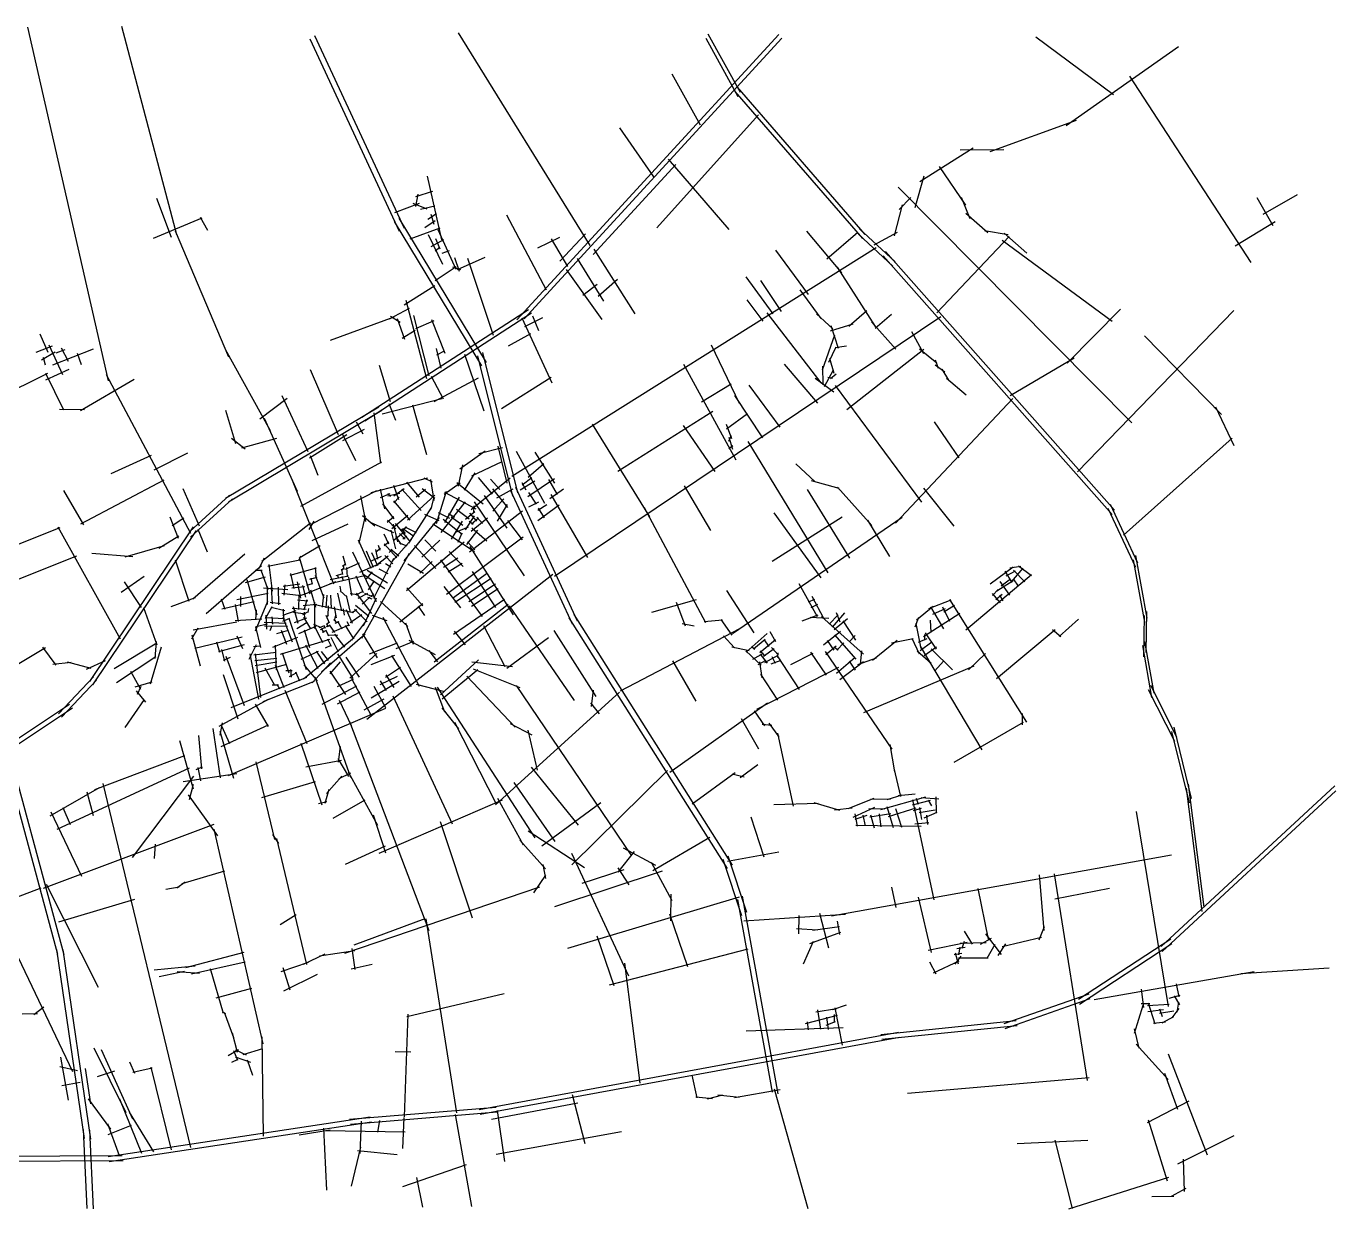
# Model space of a CAD drawing. Header units: metres. Extents: x -7974 to 264, y -42 to 4604.
# Drawn here: x -4861 to 264, y -24 to 4604 of the extents above; entities that cross this region are included whole.
import ezdxf

# ---------------------------------------------------------------- set-up
doc = ezdxf.new("R2010")
doc.units = ezdxf.units.M
doc.header["$MEASUREMENT"] = 0
doc.layers.add('路网', color=2, linetype='Continuous')

msp = doc.modelspace()

# ---------------------------------------------------------------- linework, layer by layer
at = {"layer": '路网'}
for p, q in [((-4855.6, 4599.6), (-4540.6, 3216.2)), ((-4487.5, 4603.6), (-4272.2, 3788.1)), ((-3732.3, 4566.8), (-3381.7, 3813.8)), ((-3170.2, 4577.4), (-2655.6, 3745.9)), ((-2941, 3454.5), (-1916.1, 4570.7)), ((-2192.9, 4573.5), (-2067.4, 4345.2)), ((-910.5, 4562.4), (-605.3, 4336.2)), ((-3751.5, 4554), (-3400.9, 3801)), ((-2912.4, 3458.7), (-1904.3, 4556.8)), ((-2201.7, 4557.1), (-2076.2, 4328.8)), ((-791.5, 4215.1), (-351.9, 4523.7)), ((-2334.2, 4417.8), (-2223.1, 4217.6)), ((-543.8, 4407.9), (-67.9, 3679.3)), ((-2079, 4364.7), (-1579.5, 3789)), ((-2087.9, 4348.3), (-1588.3, 3772.6)), ((-2392.5, 3814.9), (-1995.2, 4257.4)), ((-2539.6, 4205.4), (-2405.7, 4013.9)), ((-1088.9, 4112.9), (-751, 4236.4)), ((-1363.4, 3996.1), (-1155.7, 4127.9)), ((-1205.8, 4119.3), (-1035.1, 4121.6)), ((-2642.1, 3710.2), (-2318.6, 4062)), ((-2348.9, 4083.8), (-2111.5, 3807.8)), ((-1288.7, 4054.6), (-1185.6, 3903.8)), ((-3292.3, 4016.6), (-3235.7, 3767.6)), ((-1382.1, 3894.8), (-1346.7, 4018.7)), ((-3336.1, 3897.5), (-3326.6, 3946.4)), ((-3335.6, 3937.4), (-3269.1, 3957.6)), ((-1448.8, 3973.6), (-534.4, 3052)), ((-4350.5, 3930.5), (-4294.2, 3778.7)), ((-3418.6, 3874.2), (-3321.2, 3911.4)), ((-3348.4, 3910.8), (-3293.1, 3888.5)), ((-3317.5, 3887.4), (-3261.7, 3901.3)), ((-1463.6, 3782.8), (-1431.8, 3904)), ((-1444.8, 3886), (-1399.6, 3933.2)), ((-1202.6, 3934.6), (-1168.6, 3850.9)), ((-45.1, 3933.9), (17.3, 3823.5)), ((-20.5, 3867.5), (113.5, 3945.1)), ((-4362.4, 3773.8), (-4172.6, 3853.5)), ((-4180.3, 3857), (-4151.6, 3806)), ((-3402.1, 3852), (-3060.4, 3287.4)), ((-3289.8, 3848.8), (-3254.8, 3870.3)), ((-3276.9, 3867.6), (-3265.1, 3828.4)), ((-2981.9, 3865.3), (-2826.7, 3572.4)), ((-1184.4, 3871.7), (-1098.1, 3796.8)), ((-4067.9, 3308.6), (-4276.6, 3801.8)), ((-3421.3, 3839.2), (-3079.6, 3274.6)), ((-3357.9, 3771.5), (-3241.5, 3814.5)), ((-3300.6, 3816.5), (-3260.2, 3843.4)), ((-3250.6, 3808), (-3179.9, 3652.5)), ((-1807.9, 3801.8), (-1671, 3638.6)), ((-1728.1, 3693), (-1606.2, 3798.1)), ((-1601.7, 3811.4), (-1460.4, 3681.2)), ((-1543, 3748.1), (-1451.5, 3797.8)), ((-1110.8, 3803.8), (-1018.6, 3787.9)), ((-1034, 3793.6), (-945, 3716.1)), ((-130, 3744.8), (26.5, 3838.9)), ((-3288.3, 3788.5), (-3232.4, 3672.7)), ((-3276.1, 3741.2), (-3226.2, 3769.5)), ((-3259.6, 3772.6), (-3242.7, 3732.8)), ((-2859.1, 3736.4), (-2773.1, 3778.1)), ((-2806.2, 3771), (-2743.3, 3663.3)), ((-2773.1, 3684.7), (-2672.5, 3790.5)), ((-1604.4, 3789.4), (-1469.2, 3664.8)), ((-1297.4, 3482.1), (-1014.9, 3780.7)), ((-1041.9, 3766), (-611.1, 3449.5)), ((-3260.6, 3724.3), (-3242.4, 3738.8)), ((-3233.4, 3715.8), (-3204.4, 3725.8)), ((-3185, 3698.5), (-3166, 3645.4)), ((-3173.6, 3651.6), (-3065.5, 3699.2)), ((-3133.8, 3695.4), (-3033.9, 3394.9)), ((-2960.9, 2842.7), (-1534.9, 3737.6)), ((-2704.4, 3694.9), (-2601.2, 3527.3)), ((-2639.3, 3731.2), (-2479.4, 3478)), ((-1928.5, 3726.8), (-1800.6, 3553.6)), ((-1507.4, 3705.3), (-611.1, 2693.5)), ((-1498.6, 3721.7), (-602.3, 2709.9)), ((-3260.1, 3608.1), (-3178.3, 3662.7)), ((-3192.6, 3661.6), (-3161.7, 3651.2)), ((-2747.3, 3651.7), (-2608.5, 3456.2)), ((-1686.7, 3660.6), (-1539, 3428.6)), ((-3382.3, 3513.6), (-3261.7, 3589.5)), ((-2683.3, 3550.9), (-2626.6, 3593.7)), ((-2623, 3546.6), (-2546.9, 3614.2)), ((-2045.2, 3623.4), (-1939.7, 3477.9)), ((-1987.8, 3608.3), (-1906.8, 3487.1)), ((-1833.5, 3572.1), (-1751, 3459.2)), ((-3547.7, 3073.7), (-2895, 3495.5)), ((-3439.2, 3458.3), (-3361.1, 3500.8)), ((-3375.4, 3531.1), (-3294.3, 3225.3)), ((-2040.6, 3533.2), (-1978.6, 3449.6)), ((-1641.7, 3430), (-1571.3, 3490.9)), ((-786.7, 3285.7), (-578.2, 3496.1)), ((-747.2, 2860.1), (-135, 3491.2)), ((-3670, 3375.2), (-3421, 3466.7)), ((-3535.8, 3059.8), (-2883.1, 3481.5)), ((-3434.9, 3468.9), (-3397.7, 3445.7)), ((-3409.5, 3459.5), (-3381.1, 3378.6)), ((-3344.8, 3472.2), (-3285.9, 3236.1)), ((-3336, 3420.8), (-3264.6, 3451.8)), ((-3275.5, 3455.5), (-3222.1, 3323.8)), ((-2921.7, 3462.6), (-2804.5, 3208.5)), ((-2909.8, 3428.6), (-2838.7, 3463.4)), ((-2879.5, 3470.5), (-2855.5, 3413.3)), ((-2793.1, 2451.7), (-1281.5, 3467.3)), ((-1962.5, 3482.6), (-1751.2, 3208.6)), ((-1767.8, 3478.7), (-1704.9, 3420)), ((-1713.4, 3411.6), (-1625, 3439)), ((-1552.6, 3446.2), (-1457.9, 3339.5)), ((-1538.1, 3422.3), (-1474.3, 3476.9)), ((-4808.1, 3399.9), (-4775.9, 3328.3)), ((-3389.5, 3382.3), (-3338.3, 3413.9)), ((-2973.2, 3353.2), (-2886.7, 3400.7)), ((-1744.9, 3258.8), (-1696.8, 3395.3)), ((-1712.1, 3432.5), (-1683.2, 3344.3)), ((-1395.9, 3409.6), (-1349.3, 3322.4)), ((-484, 3392.5), (-183.6, 3084.5)), ((-4821.4, 3328.3), (-4757.9, 3352.4)), ((-4772.9, 3356.6), (-4718.9, 3241.3)), ((-4756.6, 3278.6), (-4597.4, 3340.8)), ((-4744.2, 3324.9), (-4708.1, 3338.2)), ((-4724, 3345.5), (-4696.5, 3292.3)), ((-4082.9, 3339.4), (-3906.2, 3021.8)), ((-3256, 3342), (-3238, 3265.4)), ((-3253.5, 3317.6), (-3224.3, 3332.8)), ((-2180.4, 3356.9), (-2071.5, 3128.3)), ((-1720.2, 3289.2), (-1690.7, 3349)), ((-1694.8, 3346.3), (-1650.4, 3353.1)), ((-1648.9, 3103.1), (-1348.3, 3340.4)), ((-1365.1, 3340.7), (-1296.7, 3286.2)), ((-4800.8, 3298.3), (-4748, 3329.6)), ((-4794.8, 3308.2), (-4787.1, 3279)), ((-4661.8, 3323.6), (-4645.9, 3279.9)), ((-3145.8, 3320), (-3070.7, 3098.7)), ((-3094.9, 3314.1), (-2957.5, 2764.9)), ((-3075.7, 3326.9), (-2938.3, 2777.7)), ((-2288.7, 3281.7), (-2083.4, 2906.9)), ((-1894.2, 3281), (-1764.6, 3129.1)), ((-1716.7, 3304), (-1699.9, 3245.8)), ((-1303.6, 3298.6), (-1291.7, 3264.9)), ((-1010.5, 3159.1), (-759.6, 3305.6)), ((-5018.3, 3126.1), (-4776.5, 3245.8)), ((-4785.7, 3245.8), (-4714.5, 3102.4)), ((-4784.5, 3220.3), (-4693.1, 3261.9)), ((-4548.4, 3241.3), (-4218.2, 2619.4)), ((-3750.2, 3259.7), (-3639.5, 3005.9)), ((-3479.1, 3277.7), (-3436.4, 3135.3)), ((-3276.4, 3234.8), (-3229.6, 3145)), ((-3001.3, 3107.9), (-2806.3, 3230.2)), ((-1742.4, 3200.9), (-1743.4, 3272.8)), ((-1736.3, 3193.5), (-1701.7, 3259.2)), ((-1723.9, 3230.4), (-1705.4, 3226.7)), ((-1713.6, 3224.6), (-1691.7, 3243.8)), ((-1303.6, 3278.8), (-1265.9, 3251)), ((-1277.2, 3261.9), (-1252.2, 3218.6)), ((-4648.6, 3100), (-4438.3, 3222.4)), ((-3264.9, 3135.5), (-3091.5, 3228)), ((-2217.9, 3133.7), (-2101.9, 3203.9)), ((-2032.7, 3198.5), (-1911.8, 3034.4)), ((-1773.3, 3226.9), (-1700.5, 3173.2)), ((-1695.4, 3197.2), (-1357.5, 2741.7)), ((-1259.2, 3226.6), (-1182.8, 3161)), ((-3946.5, 3066.6), (-3839.8, 3147.6)), ((-3860.8, 3158.5), (-3758.7, 2939.7)), ((-3468.1, 3087.4), (-3235, 3147.1)), ((-3441.4, 3127.8), (-3415.7, 3061.7)), ((-2088.7, 3158.8), (-1979.8, 2992.3)), ((-1458.6, 2658.6), (-1000.1, 3146.5)), ((-5319.1, 3124.1), (-4738.4, 972.6)), ((-5294.8, 3122.3), (-4714, 970.8)), ((-4730.4, 3105.7), (-4633.1, 3103.6)), ((-4081.2, 2756.9), (-3481.3, 3114.6)), ((-4080.8, 3100.8), (-4041.9, 2970.5)), ((-4069.3, 2743), (-3469.5, 3100.7)), ((-3500.1, 3090.1), (-3474.1, 2894.3)), ((-3348.6, 3122.3), (-3294.2, 2927.8)), ((-2546.3, 2862.8), (-2173.5, 3096.6)), ((-2120.8, 3028.6), (-2037.6, 3088.4)), ((-207.1, 3113.7), (-135.1, 2962.7)), ((-3929.1, 3069.6), (-3801.2, 2784.2)), ((-3621.7, 2983), (-3537.7, 3026.4)), ((-3569.1, 3054.9), (-3543.5, 3008.1)), ((-2646.5, 3045.8), (-2421.6, 2683.7)), ((-2290.5, 3041.3), (-2165.8, 2860.7)), ((-2122.2, 3046.7), (-2100.8, 2990.3)), ((-1307.2, 3055.8), (-1211, 2914.8)), ((-4058.2, 2991.7), (-4004.3, 2949.7)), ((-4017, 2953.7), (-3880.2, 2992.2)), ((-3752.2, 2914.4), (-3606.8, 3005.7)), ((-3623.7, 3007.6), (-3572.4, 2904.7)), ((-2111.7, 2979.6), (-2101.3, 3002.5)), ((-2111.7, 2995.3), (-2097.3, 2948.8)), ((-2036.3, 2978.8), (-1723.5, 2464.7)), ((-567.4, 2612.1), (-142, 2991.1)), ((-4528.9, 2853.1), (-4370.6, 2925.7)), ((-4360.4, 2868.3), (-4228.6, 2934.7)), ((-3750.3, 2923.6), (-3719.4, 2846.3)), ((-3163.4, 2871.2), (-3065.5, 2941.7)), ((-3089.8, 2931.8), (-2996.9, 2955.3)), ((-3015.3, 2960), (-2980.3, 2815.4)), ((-2943, 2940.8), (-2832.8, 2737.6)), ((-2870.2, 2937.3), (-2794, 2815.9)), ((-2110.9, 2950.7), (-2095.2, 2963.5)), ((-3786.1, 2726), (-3469.8, 2899.6)), ((-3169.6, 2804.3), (-3152.7, 2887.1)), ((-3117.6, 2844.8), (-2997.9, 2900.5)), ((-2896.1, 2839.1), (-2835.3, 2893)), ((-1848.6, 2891.1), (-1773.4, 2820.5)), ((-4647.7, 2656.4), (-4321.3, 2829.1)), ((-3656.8, 2420.3), (-3821.9, 2833)), ((-3510.9, 2778.7), (-3289.8, 2837)), ((-3372.7, 2819.5), (-3322.8, 2761.2)), ((-3305.5, 2837), (-3271.9, 2821.3)), ((-3278.9, 2829.6), (-3266, 2747.9)), ((-3145.9, 2788.3), (-3103.5, 2856.1)), ((-3119.1, 2712.7), (-2966.4, 2836.3)), ((-3092.5, 2837.7), (-3037.1, 2772.2)), ((-3043.8, 2831.4), (-3007.3, 2790.6)), ((-2927.6, 2789.4), (-2870, 2824.9)), ((-2920.3, 2808.6), (-2882.2, 2837.7)), ((-2897.8, 2763), (-2793.3, 2833.5)), ((-2817.3, 2830), (-2783.4, 2771.5)), ((-1789.3, 2826.5), (-1680.5, 2796.2)), ((-4714.5, 2786.5), (-4636.7, 2652.7)), ((-4247.9, 2794.5), (-4183.7, 2648.3)), ((-4220.3, 2626.6), (-4065.6, 2768.3)), ((-3745.4, 2655.4), (-3488.7, 2786.4)), ((-3475.4, 2792.4), (-3458.6, 2714.8)), ((-3474.4, 2760), (-3436.9, 2775.1)), ((-3445.8, 2765.5), (-3398.2, 2775.9)), ((-3445.7, 2775.1), (-3435.7, 2763.7)), ((-3424.2, 2808.2), (-3403.8, 2751.6)), ((-3422.6, 2765.5), (-3381.4, 2794.1)), ((-3391.5, 2792.4), (-3315.4, 2707.9)), ((-3369.2, 2670.9), (-3261.5, 2768)), ((-3335.4, 2761.7), (-3298.1, 2791.9)), ((-3311.7, 2794.3), (-3261.5, 2757.3)), ((-3255.6, 2657.3), (-3215.6, 2784.8)), ((-3225.4, 2772), (-3162.4, 2816.9)), ((-3224.5, 2780.3), (-3101, 2714.6)), ((-3176.1, 2817.8), (-3072.9, 2735)), ((-3036, 2793), (-2977.5, 2720.4)), ((-3019.1, 2757.7), (-2955.9, 2793)), ((-2965.4, 2786.4), (-2724, 2264.4)), ((-2946.2, 2799.2), (-2704.8, 2277.2)), ((-2921.4, 2818), (-2906.2, 2789.7)), ((-2895.9, 2778.5), (-2864.7, 2733)), ((-2811.6, 2755.9), (-2757.9, 2793.3)), ((-2808.1, 2770.8), (-2664.7, 2524.3)), ((-2285.6, 2805.6), (-2183.3, 2629.8)), ((-1804.9, 2790.9), (-1638.5, 2522)), ((-1686.3, 2800.1), (-1552.2, 2650)), ((-1349.4, 2796.5), (-1230.7, 2647)), ((-4218.2, 2603.7), (-4053.7, 2754.4)), ((-3553.2, 2766.4), (-3533.3, 2665.8)), ((-3467.1, 2734.8), (-3422.8, 2676.1)), ((-3423.4, 2746.2), (-3359.3, 2670.8)), ((-3422, 2739.1), (-3401.5, 2761.1)), ((-3364.1, 2581.1), (-3273.4, 2721)), ((-3276.4, 2714), (-3265.1, 2756.5)), ((-3237.2, 2621.8), (-3141.3, 2742.9)), ((-3222.5, 2661.5), (-3165.9, 2760.8)), ((-3109.5, 2727.4), (-3111.1, 2700.5)), ((-3107.8, 2741.9), (-2912.8, 2453.3)), ((-3069.2, 2766.8), (-2980, 2639.7)), ((-3034.8, 2706.3), (-2991.6, 2754.5)), ((-3016.7, 2666.8), (-2977.4, 2732.6)), ((-2893.4, 2723.2), (-2854.2, 2742.7)), ((-2858.6, 2669.3), (-2775.8, 2730.1)), ((-2858.3, 2709.8), (-2823.3, 2731.5)), ((-2858.1, 2717.3), (-2834.2, 2680.1)), ((-2442, 2720.4), (-2202.7, 2270.5)), ((-628.3, 2717.1), (-520.5, 2487.4)), ((-619.5, 2733.5), (-511.7, 2503.8)), ((-4298.7, 2684.3), (-4266.7, 2600.9)), ((-4289.9, 2649.6), (-4243.5, 2679.9)), ((-3753, 2634.6), (-3734.2, 2666.3)), ((-3535.1, 2688.1), (-3559.9, 2580.3)), ((-3545.4, 2689.3), (-3496.6, 2649)), ((-3448.5, 2662.8), (-3422.8, 2685.2)), ((-3447.7, 2670.8), (-3414.8, 2636.4)), ((-3429.7, 2638.6), (-3367, 2690.5)), ((-3382.2, 2511.6), (-3243.4, 2681.2)), ((-3302.2, 2694.1), (-3245.9, 2669.1)), ((-3248.4, 2700.6), (-3204.4, 2678.2)), ((-3229.4, 2675.2), (-3154.4, 2615.3)), ((-3209, 2696.4), (-3184.6, 2681.8)), ((-3198.4, 2683.8), (-3152.7, 2651.2)), ((-3196.8, 2596.6), (-3154, 2667.1)), ((-3176.8, 2714.4), (-3127, 2676.5)), ((-3142.1, 2633.3), (-3106.6, 2687.1)), ((-3141.7, 2674.8), (-3105.4, 2704.6)), ((-3127.4, 2666.3), (-3111.5, 2654.4)), ((-3126.2, 2546.7), (-2918.6, 2707.3)), ((-3126.2, 2698.1), (-3098.9, 2667.1)), ((-3119.7, 2627.5), (-3055.7, 2679.3)), ((-3117.7, 2656.1), (-3090.3, 2680.1)), ((-3097.7, 2681.8), (-3075.6, 2657.3)), ((-2978.1, 2669.7), (-2920.3, 2593.2)), ((-2097.5, 2227.7), (-1433.5, 2682.8)), ((-1941.3, 2510), (-1667.2, 2683.2)), ((-1934.9, 2699.5), (-1751.6, 2444.7)), ((-1569.1, 2670.7), (-1482.7, 2528.9)), ((-5111.5, 2489.5), (-4728, 2641.9)), ((-4737.4, 2644.3), (-4492.9, 2206.8)), ((-4612.3, 2040), (-4206.4, 2644.6)), ((-4600.5, 2026), (-4194.5, 2630.7)), ((-4189.9, 2635.2), (-4152.6, 2546.4)), ((-3938.2, 2510.9), (-3749, 2659.7)), ((-3741.8, 2590.5), (-3601.6, 2655.8)), ((-3512.8, 2661.6), (-3423, 2622.5)), ((-3461, 2617.6), (-3443.2, 2578.4)), ((-3434.5, 2631.5), (-3415.8, 2558.6)), ((-3424.7, 2654.5), (-3408.2, 2586)), ((-3420.7, 2593.6), (-3380.8, 2626.6)), ((-3416.9, 2658.3), (-3358.3, 2585.7)), ((-3400, 2618.3), (-3377.8, 2595.8)), ((-3392, 2637.2), (-3378.5, 2619.1)), ((-3389.8, 2631.6), (-3371, 2644.1)), ((-3387.6, 2638.1), (-3343.9, 2607.6)), ((-3378.8, 2644.4), (-3334.7, 2621.8)), ((-3269.8, 2656.5), (-3107.1, 2548.1)), ((-3176.4, 2625.1), (-3129.5, 2644.7)), ((-3170.7, 2584.3), (-3154.4, 2621.4)), ((-3136, 2575.8), (-3093.6, 2631.2)), ((-3116.4, 2640.2), (-3058.9, 2589.2)), ((-4473.6, 2526.6), (-4320.2, 2571.3)), ((-4341.4, 2560.5), (-4263.1, 2609.2)), ((-3792.6, 2523.1), (-3710.1, 2572)), ((-3562.3, 2593.6), (-3512.2, 2483.4)), ((-3483, 2572.8), (-3477.3, 2553.8)), ((-3460.1, 2571.2), (-3441.3, 2585.6)), ((-3459.6, 2578.2), (-3410.3, 2523.4)), ((-3431.2, 2506.8), (-3353.1, 2595.6)), ((-3415.3, 2606.4), (-3393.9, 2575.7)), ((-3400.8, 2581.9), (-3371.5, 2570)), ((-3386.5, 2596.3), (-3373, 2609.5)), ((-3372.2, 2394.9), (-3147.5, 2585.3)), ((-3342, 2571.2), (-3258, 2481)), ((-3312.8, 2526), (-3242.8, 2593)), ((-3301.3, 2594.3), (-3258.2, 2550)), ((-3215.8, 2381.5), (-2915.7, 2605.2)), ((-3134, 2586), (-3105.4, 2554.6)), ((-3124.7, 2567.2), (-2955.1, 2299.9)), ((-4993.3, 2399.8), (-4662.2, 2530.6)), ((-4604.3, 2541), (-4444.1, 2528.2)), ((-4277.9, 2514.9), (-4224.6, 2354)), ((-4209.4, 2362.5), (-4005.3, 2539)), ((-3949.3, 2482.7), (-3928, 2523.3)), ((-3915, 2491.2), (-3790.6, 2514.9)), ((-3793.9, 2512.5), (-3785.8, 2531.3)), ((-3790.8, 2522.3), (-3750.6, 2382.1)), ((-3622, 2530.5), (-3611.8, 2494.7)), ((-3583.5, 2546.7), (-3490.9, 2352.5)), ((-3547.9, 2208.5), (-3361.2, 2541.7)), ((-3529.9, 2550.6), (-3503.3, 2486.7)), ((-3509.9, 2543.6), (-3486.1, 2493.4)), ((-3509.1, 2511.3), (-3469.9, 2530.3)), ((-3500.2, 2365.5), (-3421.7, 2521.7)), ((-3494.6, 2492), (-3444.4, 2530.6)), ((-3493.8, 2555.8), (-3485.8, 2517.8)), ((-3493.2, 2547.3), (-3475, 2560.9)), ((-3456.9, 2532), (-3426.5, 2500)), ((-3440.1, 2544.6), (-3428.5, 2556.2)), ((-3434.6, 2557.5), (-3402.9, 2531.4)), ((-3239.2, 2516), (-3077, 2294.1)), ((-3228, 2486.9), (-3171.4, 2522.7)), ((-3205.3, 2548.2), (-3151.4, 2489.9)), ((-529.3, 2515.7), (-484.6, 2271.1)), ((-520.5, 2532.1), (-475.8, 2287.5)), ((-4157.2, 2306.1), (-3940.2, 2493.5)), ((-3964.7, 2475.2), (-3937.8, 2474.9)), ((-3942.6, 2476.5), (-3915.9, 2399)), ((-3896.8, 2393.4), (-3910.8, 2496.8)), ((-3827.7, 2455.3), (-3725.1, 2484.6)), ((-3826.5, 2461.5), (-3813.6, 2403.8)), ((-3729.6, 2485.9), (-3726.8, 2442.3)), ((-3647.4, 2454.6), (-3621, 2462.1)), ((-3628.2, 2475.3), (-3617.2, 2484.6)), ((-3626.5, 2479), (-3623.2, 2457.9)), ((-3623, 2490.1), (-3611.7, 2500)), ((-3621.2, 2494.3), (-3617.4, 2477.5)), ((-3611.8, 2478.9), (-3556.2, 2504.3)), ((-3607.3, 2485.4), (-3605.3, 2449.5)), ((-3555.6, 2467.6), (-3472.5, 2503.6)), ((-3546.5, 2461.8), (-3457, 2403.1)), ((-3529.5, 2440.5), (-3506.2, 2469.1)), ((-3526.8, 2475.6), (-3446.9, 2425.5)), ((-3480.5, 2480.2), (-3446, 2462.2)), ((-3454.6, 2501.3), (-3433.7, 2487.9)), ((-3367.3, 2499.2), (-3306.8, 2463.2)), ((-3320.5, 2462.8), (-3272, 2508.7)), ((-3209.8, 2467.9), (-3155.3, 2501.8)), ((-3193.2, 2365.1), (-3056.3, 2465.1)), ((-3115.3, 2470), (-3024.1, 2328.9)), ((-1088.5, 2422), (-998.3, 2488)), ((-1030.8, 2471), (-1004.4, 2426.4)), ((-1025.8, 2452.4), (-989.7, 2472.3)), ((-1011.9, 2484.4), (-968.9, 2490.4)), ((-1004.8, 2428.9), (-959.2, 2482.5)), ((-996.7, 2474.6), (-952.7, 2429.8)), ((-978.1, 2491.5), (-927.3, 2454.2)), ((-4489, 2388.7), (-4399.2, 2451)), ((-4477.3, 2429.2), (-4411.1, 2329.3)), ((-4002.7, 2427.3), (-3924.2, 2449.6)), ((-3997.6, 2438.5), (-3958.6, 2300.2)), ((-3917.9, 2411.3), (-3917.9, 2340.1)), ((-3855, 2413), (-3790.1, 2422)), ((-3851.5, 2377.7), (-3848.1, 2418)), ((-3821.5, 2405.6), (-3770.6, 2411.7)), ((-3800.9, 2429.4), (-3786.9, 2365.6)), ((-3779.6, 2414.9), (-3767.4, 2369.8)), ((-3763, 2416.2), (-3740.6, 2422.8)), ((-3762.8, 2385), (-3648.3, 2430.1)), ((-3750.8, 2440.1), (-3722.7, 2447.4)), ((-3747.5, 2444), (-3741.7, 2420.3)), ((-3730.4, 2455.8), (-3695.6, 2367.3)), ((-3672.4, 2422.8), (-3537.7, 2454.6)), ((-3671.7, 2439.1), (-3600, 2453.5)), ((-3644.6, 2457.4), (-3638.2, 2443.3)), ((-3634, 2413), (-3629.5, 2388.7)), ((-3626, 2451.7), (-3620.5, 2433.6)), ((-3599.9, 2448.2), (-3588.2, 2375.8)), ((-3570.4, 2452.8), (-3542.5, 2387.6)), ((-3527.6, 1892.5), (-2800.2, 2458.8)), ((-3520.9, 2398.1), (-3498.5, 2433.2)), ((-3226.4, 2411.6), (-3160.9, 2327.5)), ((-3183.2, 2349.5), (-3040.8, 2443.8)), ((-3128.8, 2353), (-3023.8, 2421.4)), ((-1837, 2423), (-1765.9, 2293.8)), ((-1183.8, 2241.3), (-926.7, 2457.6)), ((-1062.6, 2394.2), (-999, 2434.3)), ((-1050.9, 2430.8), (-1013.1, 2376.6)), ((-1046, 2414.2), (-1008.4, 2440.8)), ((-998.7, 2441.7), (-979, 2411.8)), ((-4294.2, 2332.3), (-4198.6, 2368.4)), ((-4097.7, 2363.3), (-4083.9, 2322.6)), ((-4037.3, 2360.1), (-3914.2, 2385.3)), ((-4021.3, 2333.2), (-4021.5, 2371.9)), ((-3931.9, 2405.4), (-3837.6, 2398.8)), ((-3901.9, 2408.4), (-3897.8, 2343.9)), ((-3875, 2408.2), (-3873.6, 2339.6)), ((-3860.4, 2385), (-3785.7, 2375.3)), ((-3799.8, 2358.4), (-3759.1, 2354.9)), ((-3793.8, 2379.1), (-3794.9, 2321)), ((-3792, 2374.5), (-3742.4, 2392.8)), ((-3773.7, 2319.4), (-3761.5, 2360.5)), ((-3748.4, 2397.7), (-3728.3, 2330)), ((-3697.1, 2379.6), (-3702.9, 2329.9)), ((-3685, 2377.4), (-3688.6, 2328.2)), ((-3670.3, 2377.7), (-3667.2, 2325.9)), ((-3642.4, 2385.5), (-3627.5, 2315.5)), ((-3632.5, 2394), (-3604.9, 2369.3)), ((-3608.5, 2375.4), (-3593.5, 2309.5)), ((-3592.7, 2383.1), (-3563.4, 2380.4)), ((-3570.1, 2379), (-3541.7, 2392.7)), ((-3570, 2385.7), (-3510.3, 2305.9)), ((-3561.8, 2365.2), (-3524.6, 2384.6)), ((-3546, 2341.6), (-3516.6, 2369.1)), ((-3540.9, 2257.1), (-3490.3, 2367.2)), ((-3536.7, 2385.1), (-3507, 2372.1)), ((-3525, 2368.8), (-3508.6, 2362.8)), ((-3511.8, 2371.7), (-3500.8, 2382.3)), ((-3371.4, 2405.5), (-3309.4, 2335.4)), ((-3188.8, 2224.6), (-2988.8, 2361.7)), ((-3118.2, 2334), (-3013.4, 2403.3)), ((-2413.2, 2310.7), (-2237.5, 2360.2)), ((-2120.5, 2395.3), (-2013.7, 2230.2)), ((-1799.4, 2351), (-1775.3, 2361.2)), ((-1786.7, 2373.4), (-1741.1, 2286.6)), ((-1329, 2325.1), (-1241.1, 2358.4)), ((-1248.1, 2360.4), (-946.1, 1880.2)), ((-1080.4, 2384.1), (-1049, 2347.4)), ((-1079.7, 2376), (-1056.9, 2399)), ((-1066.5, 2360.2), (-1041.5, 2381.1)), ((-1052.2, 2376.6), (-1039.4, 2355.3)), ((-4402.5, 2329.3), (-4350.2, 2182.9)), ((-4095.1, 2323.7), (-3968.8, 2352)), ((-4043.4, 2340.7), (-4030.9, 2273.7)), ((-3961.1, 2319.5), (-3964.2, 2280.4)), ((-3964, 2237.6), (-3915.4, 2353.1)), ((-3924.5, 2286.4), (-3898.2, 2332.8)), ((-3906.3, 2349.4), (-3865.7, 2344.4)), ((-3902.2, 2330), (-3849.3, 2317)), ((-3856.8, 2299.5), (-3804.3, 2317.2)), ((-3855.8, 2322.3), (-3854.1, 2283)), ((-3820.2, 2326.1), (-3765, 2321.8)), ((-3816.7, 2332.6), (-3798.4, 2268)), ((-3815.4, 2311), (-3768.1, 2303.6)), ((-3778.2, 2302.2), (-3756.2, 2312.9)), ((-3777.3, 2336.7), (-3723.6, 2341.6)), ((-3773.7, 2310.2), (-3772, 2281.7)), ((-3756.4, 2324.5), (-3758.6, 2308.9)), ((-3738, 2342.4), (-3579.5, 2309.8)), ((-3730.9, 2246.2), (-3731.6, 2349.6)), ((-3679.2, 2335.7), (-3680, 2294.4)), ((-3656.2, 2331.3), (-3647.6, 2288.1)), ((-3621, 2323.4), (-3616.6, 2299)), ((-3608.4, 2321.1), (-3584.7, 2267.9)), ((-3587.1, 2309.3), (-3566.5, 2321.5)), ((-3576.1, 2322.6), (-3526.1, 2272.9)), ((-3572.8, 2337.5), (-3520.2, 2295.5)), ((-3474.9, 2351.9), (-3366.9, 2254.9)), ((-3398.3, 2273.1), (-3309.4, 2344.4)), ((-3327.7, 2334.2), (-3302.5, 2298.3)), ((-3264.3, 2115.9), (-2974.9, 2342.1)), ((-2971.1, 2335.9), (-2716, 1965.7)), ((-2317, 2349.8), (-2281.9, 2257.7)), ((-1789.1, 2329.6), (-1763.1, 2341.9)), ((-1705.8, 2251.7), (-1657.5, 2308.1)), ((-1690.9, 2309.7), (-1676.7, 2272.8)), ((-1377.5, 2280.6), (-1311.1, 2334.7)), ((-1349.7, 2215), (-1207.3, 2306.9)), ((-1322.3, 2331.4), (-1271.1, 2245.4)), ((-1312.6, 2302.3), (-1263.8, 2324.4)), ((-1275.3, 2331.8), (-1248.2, 2275)), ((-1270.1, 2311.4), (-1228.3, 2338.5)), ((-476.9, 2313.8), (-479.1, 2152.7)), ((-4207.8, 2241.9), (-4036.9, 2273.1)), ((-4043.8, 2277.6), (-3938.8, 2284.3)), ((-3961.9, 2254.5), (-3916.3, 2264.4)), ((-3929.9, 2271.4), (-3843.3, 2267.2)), ((-3928.2, 2257.3), (-3838.5, 2255.6)), ((-3926.1, 2290), (-3849.6, 2285.7)), ((-3922.6, 2299.4), (-3920.9, 2244.6)), ((-3906.4, 2239.1), (-3898.6, 2258.4)), ((-3895.7, 2263.4), (-3898.4, 2292.8)), ((-3856.4, 2276), (-3829.8, 2287.1)), ((-3856.3, 2291.6), (-3820.7, 2194)), ((-3833.1, 2287.8), (-3765, 2086.8)), ((-3811.6, 2270.1), (-3762.9, 2288.7)), ((-3801.4, 2247), (-3761, 2272.1)), ((-3794.5, 2227.5), (-3725.6, 2255.4)), ((-3775.7, 2291.1), (-3748.2, 2244.9)), ((-3736.2, 2263.1), (-3706.5, 2251.1)), ((-3733.4, 2258.7), (-3702, 2191.9)), ((-3714.2, 2250.5), (-3691.8, 2258.8)), ((-3695.7, 2259.6), (-3691, 2248)), ((-3688.6, 2298.5), (-3675.4, 2268.4)), ((-3687.6, 2292.1), (-3677.7, 2299)), ((-3686.3, 2263.5), (-3674.3, 2273.5)), ((-3685.4, 2266.9), (-3680.9, 2253.6)), ((-3685.2, 2254.9), (-3669.8, 2259.2)), ((-3675.2, 2261), (-3654.8, 2230.8)), ((-3664.1, 2232.6), (-3596.5, 2261.3)), ((-3657.3, 2285), (-3646.3, 2267.1)), ((-3654.9, 2276.7), (-3648.7, 2298.8)), ((-3652.1, 2267.6), (-3636.5, 2273.6)), ((-3642.4, 2275.4), (-3625.3, 2245)), ((-3613, 2258), (-3580.4, 2206.3)), ((-3606.6, 2274.5), (-3597, 2257)), ((-3592.9, 2269.7), (-3547.2, 2301.1)), ((-3587, 2201.5), (-3531.4, 2274.2)), ((-3507.4, 2299.1), (-3450.1, 2278.7)), ((-3465.8, 2290.5), (-3322.8, 2021.2)), ((-3377, 2269.4), (-3346.5, 2184.9)), ((-3072, 2258), (-2988.4, 2097.6)), ((-2736.8, 2288.4), (-2117.6, 1308.2)), ((-2717.6, 2301.2), (-2098.4, 1321)), ((-2294, 2267), (-2246.7, 2256.6)), ((-2207.9, 2273.7), (-2135.9, 2280.1)), ((-2142.6, 2282.5), (-2099.9, 2220.9)), ((-1824.8, 2277.1), (-1761.4, 2300)), ((-1793.4, 2290.9), (-1720, 2287.8)), ((-1748.5, 2294.3), (-1583.8, 2147)), ((-1719.3, 2264), (-1684, 2300.5)), ((-1699.7, 2242.9), (-1647.5, 2286.3)), ((-1664.8, 2277.4), (-1615.2, 2201.1)), ((-1382.4, 2253.9), (-1367.5, 2290.6)), ((-1380.1, 2266.8), (-1360.1, 2167.9)), ((-1318.9, 2231), (-1321.9, 2278.8)), ((-818.8, 2215.5), (-743.3, 2282.8)), ((-485.8, 2297.4), (-487.9, 2136.3)), ((-4213.4, 2221.8), (-4180.2, 2100.1)), ((-4212.4, 2206.6), (-4187.9, 2249.6)), ((-4201.2, 2169.7), (-4015.9, 2214.2)), ((-4013.4, 2167.7), (-4035.4, 2216.8)), ((-3963.3, 2253.4), (-3944.1, 2172)), ((-3895.4, 2173.4), (-3798.5, 2212.3)), ((-3880.7, 2227.3), (-3835.1, 2240.9)), ((-3865.8, 2147), (-3672.7, 2204.7)), ((-3863.7, 2240.9), (-3842.6, 2185.2)), ((-3776.4, 2049.2), (-3577.6, 2211.7)), ((-3772.6, 2241.7), (-3752.8, 2172.5)), ((-3709.3, 2243), (-3690.4, 2251.5)), ((-3706.9, 2247.4), (-3696.1, 2231)), ((-3705.8, 2076.8), (-3535.1, 2225.8)), ((-3700.8, 2232.4), (-3685.3, 2239.9)), ((-3688.7, 2240.5), (-3678.4, 2218.3)), ((-3682.2, 2205.8), (-3667.5, 2177.7)), ((-3681.7, 2221.6), (-3641.7, 2220.2)), ((-3668.8, 2212.7), (-3639.5, 2155.8)), ((-3655, 2224.4), (-3615.2, 2174.2)), ((-3545.4, 2225.5), (-3488.1, 2132.2)), ((-3186.6, 2236.8), (-3143.3, 2182.3)), ((-2979.5, 2091.9), (-2817.1, 2211)), ((-2795.5, 2238.8), (-2631.8, 1981.2)), ((-2534.9, 2002.3), (-2068, 2246.3)), ((-2131.8, 2218.5), (-2088.8, 2170.8)), ((-2043.3, 2153.8), (-1960.7, 2226.6)), ((-2014.5, 2166.9), (-1969.5, 2205.3)), ((-1989.6, 2153.2), (-1929.1, 2203.9)), ((-1951.2, 2234.4), (-1928.8, 2196.2)), ((-1741.3, 2182.3), (-1673.9, 2236.3)), ((-1698, 2222.5), (-1614, 2126.4)), ((-1639.8, 2195), (-1616.4, 2219.1)), ((-1474.7, 2190.7), (-1390.5, 2207.8)), ((-1395.5, 2209.2), (-1366.3, 2147.6)), ((-1369, 2193.5), (-1334.9, 2207.6)), ((-1345.6, 2223.9), (-1346, 2200.6)), ((-1343.2, 2229.8), (-1299.9, 2165.6)), ((-1063.4, 2051.6), (-834.7, 2242.7)), ((-844.4, 2242.8), (-812, 2215.5)), ((-4890.4, 2109.2), (-4785.7, 2172.4)), ((-4797.7, 2173.6), (-4745.2, 2103.5)), ((-4517.1, 2090.7), (-4350, 2191.3)), ((-4374.6, 2030.5), (-4331.2, 2175.3)), ((-4352.3, 2195.8), (-4357.2, 2129.7)), ((-4102.9, 2152.3), (-4114.7, 2193.7)), ((-4107.5, 2156.4), (-4006.7, 2184.6)), ((-4084, 2118.5), (-4095.8, 2164.6)), ((-3989, 2127.3), (-3959.1, 2183.9)), ((-3971.7, 2175.9), (-3943.8, 2178.8)), ((-3970.5, 2143.7), (-3882.4, 2154.1)), ((-3886.4, 2182.2), (-3883.3, 2085.2)), ((-3784.9, 2126.8), (-3717.1, 2157.6)), ((-3767.4, 2183.5), (-3719.4, 2090)), ((-3726.4, 2157.6), (-3693.8, 2109.1)), ((-3707.2, 2157.3), (-3679.3, 2121.9)), ((-3689.4, 2170.8), (-3666.9, 2182.2)), ((-3517.9, 2147.8), (-3407.6, 2190.6)), ((-3413.2, 2167.9), (-3343.7, 2197.1)), ((-3363.4, 2201.7), (-3260.2, 2145.1)), ((-3285.7, 2160.4), (-3251.3, 2116.8)), ((-2099.4, 2175.7), (-2031.2, 2160.5)), ((-2044.8, 2159.7), (-1984.3, 2103.5)), ((-2022.3, 2176.7), (-2010.2, 2165.9)), ((-1988.6, 2159.8), (-1970.8, 2137.9)), ((-1975.5, 2137.9), (-1934.3, 2168.3)), ((-1973.8, 2203.3), (-1955.2, 2176.2)), ((-1944.3, 2172.7), (-1917.7, 2144.1)), ((-1792.2, 2154.3), (-1730.8, 2063.8)), ((-1734.7, 2156.6), (-1473.1, 1775)), ((-1731.5, 2144.9), (-1691.7, 2178.4)), ((-1726.7, 2199.7), (-1700.3, 2161.8)), ((-1700.7, 2175.6), (-1683.4, 2163.8)), ((-1688.9, 2161.8), (-1660.9, 2190.2)), ((-1595.4, 2105.9), (-1591.1, 2159.4)), ((-1548.5, 2123.3), (-1452.9, 2200.9)), ((-1374.4, 2159.4), (-1319.8, 2110.6)), ((-1363, 2177.3), (-1120.8, 1772.5)), ((-1362.3, 2160.3), (-1317.1, 2194.3)), ((-1346.4, 2140.5), (-1298.6, 2174.7)), ((-1319.7, 2167.6), (-1236.4, 2085.6)), ((-493.1, 2179.9), (-456.6, 1976.8)), ((-484.2, 2196.3), (-447.8, 1993.2)), ((-4756.6, 2106.6), (-4684.5, 2114.8)), ((-4700, 2116.4), (-4607.6, 2092.1)), ((-4624.7, 2087.3), (-4550.5, 2122)), ((-4507.5, 2036), (-4353.6, 2137.6)), ((-4088.6, 2123.1), (-4061.5, 2134.4)), ((-4079.9, 2138), (-4008, 1945.3)), ((-3985.7, 2148), (-3951.7, 1969.9)), ((-3965.7, 2122.2), (-3880.3, 2131.2)), ((-3965.2, 2148), (-3944.2, 1977.3)), ((-3964.8, 2102.5), (-3879.8, 2116.3)), ((-3960.1, 2074.4), (-3841, 2107.2)), ((-3887.2, 2103.4), (-3852.5, 2016.4)), ((-3859.2, 2151.5), (-3833.8, 2073.4)), ((-3774.6, 2104.9), (-3722.5, 2042.3)), ((-3741.4, 2034.3), (-3670.1, 2112)), ((-3671.4, 2069.5), (-3631.2, 2117)), ((-3643, 2148.3), (-3582.4, 2051.7)), ((-3610.7, 2135.2), (-3557.5, 2055.8)), ((-3594, 2052), (-3489.2, 2148.4)), ((-3511.5, 2105.8), (-3418.2, 2142.1)), ((-3432, 2140.5), (-3354.4, 2019.2)), ((-3239.8, 1987.5), (-3091.3, 2123.7)), ((-3117.4, 2117), (-2957.6, 2098.3)), ((-2331.4, 2119.7), (-2240.5, 1962.7)), ((-2017.2, 2127.1), (-1975.3, 2150)), ((-1997, 2105.8), (-1965.1, 2122.3)), ((-1991.9, 2115.9), (-1982.3, 2053.7)), ((-1989.1, 2146.2), (-1961, 2110.6)), ((-1970.7, 2114.3), (-1918.7, 2142.9)), ((-1945.7, 2108.5), (-1906.5, 2122.9)), ((-1943.2, 2136.8), (-1929.5, 2111)), ((-1922.4, 2139.4), (-1835.9, 2008.1)), ((-1919, 2152.2), (-1920.4, 2133.2)), ((-1868.8, 2106.2), (-1781.4, 2150.5)), ((-1689.7, 2071.6), (-1617.1, 2135.1)), ((-1676.8, 2047.4), (-1584.7, 2117.4)), ((-1640.8, 2119.3), (-1616.7, 2083.8)), ((-1606.1, 2105.9), (-1533, 2131.9)), ((-1307, 2079.5), (-1270, 2120.5)), ((-1173.9, 2085.3), (-1107.4, 2148.4)), ((-4734.3, 1913.2), (-4597.5, 2058)), ((-4452.2, 2079.2), (-4413.8, 2009)), ((-4090, 2067), (-4032.9, 1893)), ((-4058.6, 1937.3), (-3762.4, 2056.9)), ((-3926.6, 2092.4), (-3889.9, 2024.4)), ((-3844.9, 2081.8), (-3820.7, 2082.1)), ((-3830.6, 2059.2), (-3802.3, 2075.1)), ((-3826.8, 2086.9), (-3824.2, 2056.7)), ((-3806.7, 2077.7), (-3791.1, 2042.4)), ((-3731.6, 2057.2), (-3591.4, 1664.8)), ((-3672.1, 2080.3), (-3611.3, 1988.2)), ((-3588.4, 2051.3), (-3511.5, 1906.5)), ((-3586.7, 2062.6), (-3587.2, 2047.5)), ((-3475.2, 2027.5), (-3407.9, 2060.7)), ((-3454.5, 2056.1), (-3396.3, 2095.8)), ((-3453, 2065.8), (-3422.9, 2015.4)), ((-3232.7, 1972.2), (-3093.5, 2087)), ((-3136.1, 2060), (-2947.3, 1861.1)), ((-3111.7, 2088.5), (-2929.5, 2015.8)), ((-2001.7, 1930.6), (-1680.9, 2096)), ((-1987.1, 2067.5), (-1920.5, 1966.6)), ((-1582.6, 1918.7), (-1151.6, 2100.5)), ((-4722.4, 1899.3), (-4585.6, 2044.1)), ((-4435.1, 2018.6), (-4368.6, 2038.3)), ((-4430.6, 2002.7), (-4394.1, 1958.1)), ((-4411.9, 2019.2), (-4426.8, 1989.1)), ((-3933.2, 1961.4), (-3733, 2041.2)), ((-3898.8, 2025.8), (-3873.3, 2025.8)), ((-3879.8, 2029.4), (-3870, 2010.7)), ((-3849.2, 2005.8), (-3763, 1796.8)), ((-3702.8, 1950.5), (-3567.3, 2022.3)), ((-3642.2, 2020.1), (-3580.5, 2047.9)), ((-3510.9, 1975), (-3401, 2040.3)), ((-3500.5, 2020.9), (-3455.2, 1938.1)), ((-3475.8, 2041.9), (-3452.3, 2004)), ((-3335.5, 2028.7), (-3228.7, 2001.1)), ((-3260, 2017.5), (-3224.3, 1920.1)), ((-3252.8, 2017.4), (-2870.1, 1427.9)), ((-2943, 2024.1), (-2495.1, 1361.1)), ((-2648.2, 1941.4), (-2641.3, 2005.1)), ((-469.7, 2008.7), (-367.6, 1806.5)), ((-460.9, 2025.1), (-358.8, 1822.9)), ((-6257.6, 911), (-4691.1, 1950.7)), ((-4473.1, 1858.8), (-4398.3, 1968.7)), ((-4105.9, 1864.6), (-3912.4, 1970.5)), ((-3964.6, 1950.5), (-3914.1, 1863.2)), ((-3642.2, 1951.9), (-3553.5, 1998.4)), ((-3636.8, 1966.8), (-3589.4, 1867)), ((-3537.8, 1928.4), (-3459.5, 1971.5)), ((-3426.1, 1983.9), (-3193.7, 1481.9)), ((-3024.4, 1557.2), (-2539.6, 1997.2)), ((-2617.7, 1912.6), (-2651, 1955.6)), ((-2342.2, 1684.4), (-1959.8, 1956.5)), ((-6245.7, 897.1), (-4679.2, 1936.8)), ((-4069, 1671), (-3453.5, 1934.8)), ((-3234.2, 1936.5), (-3169.3, 1854.4)), ((-2012.6, 1924), (-1971.4, 1866.3)), ((-963.1, 1914.8), (-963.7, 1870.3)), ((-4130.3, 1855.2), (-4101.7, 1662.1)), ((-4103.2, 1845.4), (-4050.2, 1660.9)), ((-4102.5, 1829.6), (-4093.2, 1877.4)), ((-4098.5, 1785.5), (-3913.3, 1870.4)), ((-4096.5, 1866.5), (-4065.8, 1797.2)), ((-3595.8, 1882.3), (-3285.4, 1065)), ((-3184.9, 1880.5), (-3021.8, 1560.5)), ((-2967.4, 1875.1), (-2881.7, 1830.4)), ((-2898.1, 1849.5), (-2861.6, 1692.8)), ((-2063.5, 1894.9), (-1995.1, 1775.8)), ((-1981.4, 1872.3), (-1942.9, 1869)), ((-1955.3, 1876.5), (-1915.8, 1822.7)), ((-1229.1, 1723.3), (-958.7, 1880.5)), ((-370.3, 1860.3), (-301.5, 1581.3)), ((-4260.5, 1807.9), (-4207.5, 1619.6)), ((-4186.6, 1828.4), (-4174.5, 1697.7)), ((-3786.3, 1798.4), (-3703.5, 1556.8)), ((-1920.6, 1837.5), (-1859.1, 1551.9)), ((-379.2, 1843.9), (-310.3, 1564.9)), ((-4592.1, 1616.3), (-4240.5, 1750.2)), ((-3639, 1724.2), (-3630.7, 1785.2)), ((-1480.8, 1793.3), (-1463, 1685.4)), ((-4740.1, 1461.6), (-4222, 1702)), ((-4195.6, 1695.1), (-4170.4, 1705.9)), ((-4189.8, 1703), (-4178.3, 1651.2)), ((-3962.4, 1724.7), (-3888.7, 1420.9)), ((-3766.2, 1705.1), (-3627.7, 1732.1)), ((-3642, 1738.5), (-3600.2, 1667.9)), ((-2884.5, 1703.8), (-2700.5, 1476.6)), ((-2725.2, 1321.8), (-2351.4, 1691.7)), ((-2066.3, 1663.1), (-1998.2, 1714.3)), ((-1466, 1699.9), (-1439.5, 1589.6)), ((-4560.9, 1640.9), (-4217.7, 215.9)), ((-4445.4, 1350.9), (-4204.7, 1668.7)), ((-4247, 1648.6), (-4037.2, 1679.9)), ((-3938.7, 1585), (-3728.2, 1648.1)), ((-3686.2, 1601.1), (-3625.4, 1669.5)), ((-3635.8, 1659.2), (-3590.2, 1681.8)), ((-3601, 1686.3), (-3486.3, 1476.8)), ((-2952.6, 1644.6), (-2791.9, 1413.9)), ((-2254.5, 1561.3), (-2086, 1682.7)), ((-2097.9, 1677.8), (-2050.9, 1666.6)), ((-4767.2, 1513.2), (-4574.2, 1624.9)), ((-4623.3, 1607.9), (-4599.3, 1515.6)), ((-4227.3, 1596.3), (-4112.4, 1435.8)), ((-4207.5, 1636.6), (-4222.8, 1576.5)), ((-3690.6, 1563.7), (-3675.8, 1617.7)), ((-1492, 1578), (-1432.4, 1596)), ((-1448.3, 1592.8), (-1381.6, 1600.2)), ((-419, 1001.8), (259.9, 1630.7)), ((-414.9, 983.1), (264, 1612)), ((-322.1, 1621.8), (-260.7, 1139.4)), ((-313.2, 1638.2), (-251.9, 1155.8)), ((-4718.1, 1546.6), (-4689.4, 1479.3)), ((-3717.7, 1561.4), (-3684.7, 1570.3)), ((-3660.2, 1504.1), (-3534.6, 1576.1)), ((-3480.1, 1367.3), (-2996.4, 1575.8)), ((-3017.2, 1582.4), (-2916.8, 1400.3)), ((-2843.6, 1396.8), (-2612.6, 1566.3)), ((-1935.4, 1557.6), (-1761.1, 1563.4)), ((-1778.4, 1565.7), (-1678.8, 1536.1)), ((-1698.3, 1537.6), (-1628.9, 1545.1)), ((-1644.9, 1542.1), (-1542.8, 1582.6)), ((-1625.2, 1508.9), (-1539.8, 1547.9)), ((-1563.5, 1542.9), (-1500.8, 1541.5)), ((-1555.3, 1580.7), (-1478.8, 1579.2)), ((-1517.1, 1538.5), (-1340.8, 1587.8)), ((-1492.4, 1550.1), (-1467.9, 1468.4)), ((-1486.2, 1510.5), (-1378.4, 1544.9)), ((-1459.2, 1541.8), (-1435.9, 1470)), ((-1392.9, 1556.6), (-1322.6, 1574.6)), ((-1392.1, 1576.2), (-1309.5, 1184.5)), ((-1388, 1534.9), (-1356.7, 1543.3)), ((-1377.7, 1582.6), (-1370, 1560)), ((-1365.7, 1545.8), (-1357, 1499.3)), ((-1359.1, 1585.4), (-1289.5, 1580.9)), ((-1331.3, 1574.6), (-1318.3, 1553.2)), ((-1301.8, 1587.8), (-1299.3, 1524.2)), ((-4764.3, 1529.3), (-4644.4, 1277.9)), ((-3503.5, 1518), (-3455.4, 1369.5)), ((-3241, 1492.2), (-3115.6, 1114.8)), ((-2025.7, 1509.4), (-1973.8, 1352.9)), ((-1618.8, 1521.2), (-1608.5, 1473.4)), ((-1617.1, 1501), (-1569.9, 1516)), ((-1586.5, 1516.9), (-1577.4, 1474.8)), ((-1559.3, 1509.8), (-1477.2, 1523.5)), ((-1557.1, 1517.2), (-1543.1, 1466.4)), ((-1523.4, 1521.3), (-1516.6, 1470.8)), ((-1382.8, 1481.8), (-1328, 1487.7)), ((-1366.3, 1526.3), (-1304, 1536.8)), ((-1346.7, 1506.4), (-1295.9, 1528.6)), ((-1338.4, 1516.8), (-1334.4, 1479.8)), ((-517.2, 1530.4), (-392.4, 768.3)), ((-4793.9, 1230.1), (-4124.8, 1480.5)), ((-4127.2, 1462.1), (-3934.5, 622)), ((-3896.9, 1441), (-3873.1, 1405.4)), ((-2896, 1455.3), (-2675.7, 1311.6)), ((-1614.4, 1476.8), (-1359.1, 1472.9)), ((-4359, 1346.7), (-4354.8, 1402.9)), ((-3881, 1424.5), (-3764.2, 931.5)), ((-3611.8, 1325.2), (-3454.7, 1396.6)), ((-2929.8, 1419), (-2828.1, 1306.7)), ((-2524.2, 1389.1), (-2398.8, 1320.2)), ((-2408.9, 1300.4), (-2186.1, 1430.2)), ((-2726.6, 1367.2), (-2503.9, 888)), ((-2544.3, 1293.2), (-2481, 1373.6)), ((-2415.2, 1332.9), (-2334.3, 1181.9)), ((-2134.6, 1344.1), (-2061.5, 1123.7)), ((-2116.4, 1335.7), (-1915.8, 1372.4)), ((-2115.4, 1356.8), (-2042.3, 1136.5)), ((-1709.6, 1122.3), (-378.8, 1361.4)), ((-4250.9, 1249.6), (-4084.2, 1298.7)), ((-2874.5, 1212.7), (-2826.9, 1282.2)), ((-2838.8, 1322.7), (-2828.7, 1268.7)), ((-2791.9, 1159.3), (-2371.4, 1298.5)), ((-2684.7, 1250.5), (-2521.5, 1304.1)), ((-2546.1, 1310.3), (-2502.7, 1243.1)), ((-896.3, 1283.5), (-878.6, 1065.1)), ((-838.6, 1287), (-708.6, 477.5)), ((-5349.1, 1022.6), (-4802.6, 1232.5)), ((-4783, 1245.7), (-4579.5, 843.2)), ((-4314.8, 1226.2), (-4261.8, 1236.5)), ((-4272.1, 1231.6), (-4238.5, 1255.6)), ((-3614.1, 976), (-2851.2, 1235.6)), ((-1474.8, 1234.1), (-1457.4, 1154.7)), ((-834.9, 1189.5), (-621.6, 1230.5)), ((-4733.2, 1099.6), (-4435.5, 1188.3)), ((-2741.3, 996.4), (-2069.9, 1197.3)), ((-2338.2, 1207.1), (-2339.3, 1102.8)), ((-2077.9, 1186.4), (-1942.3, 432.2)), ((-2058.7, 1199.2), (-1919.6, 425.7)), ((-1370.1, 1195.1), (-1319.7, 978.8)), ((-1136.4, 1228.9), (-1095.8, 1031.4)), ((-4993.7, 1167.1), (-4680.4, 513.9)), ((-3867, 1089), (-3805, 1127.9)), ((-2343.5, 1130.4), (-2272.4, 923.7)), ((-2052.2, 1103.5), (-1655.1, 1128.7)), ((-1756.7, 1132.3), (-1721.8, 997.8)), ((-3577.3, 1008.4), (-3299.1, 1112.5)), ((-3297.3, 1110.8), (-3177.2, 351.4)), ((-1837.9, 1124.3), (-1838.8, 1052)), ((-1782.9, 1065.8), (-1678.3, 1080.6)), ((-1686.9, 1101.7), (-1678.4, 1049)), ((-896.2, 1029.1), (-875.5, 1081.1)), ((-2627.4, 1044.6), (-2561.3, 849.9)), ((-1846.8, 1073.4), (-1763.7, 1067.2)), ((-1794.5, 1014.1), (-1673.4, 1058.3)), ((-1190.9, 1062.5), (-1158.6, 1011.6)), ((-1126.7, 1012.1), (-1083.1, 1035.6)), ((-1107.3, 1052.4), (-1045.1, 970.5)), ((-1041.5, 1002.7), (-887.7, 1039.4)), ((-742.8, 795.9), (-382, 1032.4)), ((-4741.8, 990.8), (-4633.7, 250.8)), ((-4717.5, 989.1), (-4609.3, 249)), ((-4235.8, 919.8), (-4007.8, 980.3)), ((-3712.7, 966), (-3574.3, 987)), ((-3586.8, 995.2), (-3575.1, 913)), ((-2578.9, 852.1), (-2036.2, 992.7)), ((-1819.7, 934.8), (-1780.5, 1023.5)), ((-1330.6, 988.6), (-1178.2, 1019.4)), ((-1229.6, 971.4), (-1199.3, 976.8)), ((-1225.7, 977.3), (-1213.5, 935.2)), ((-1219.4, 994), (-1186, 999.8)), ((-1207.1, 999.8), (-1212.5, 970)), ((-1206.6, 1016), (-1104.2, 1017.5)), ((-1190.4, 1021.9), (-1199.3, 994.5)), ((-1100.8, 956.8), (-1068.4, 1011.1)), ((-1057.8, 967.8), (-1027.9, 1013.4)), ((-738.7, 777.2), (-377.9, 1013.8)), ((-4360.2, 911.3), (-4200, 926.9)), ((-4214.3, 895.1), (-4003.9, 942.6)), ((-3863.3, 904.2), (-3756.3, 941.6)), ((-3775.8, 933.3), (-3691.2, 973.7)), ((-3589.7, 915.2), (-3507.5, 932.8)), ((-2520, 937.4), (-2459.6, 467.7)), ((-1325.7, 942.1), (-1300.7, 896)), ((-1311, 899.5), (-1209.6, 946.5)), ((-1225.2, 932.8), (-1202.7, 964.1)), ((-1212.5, 958.2), (-1095.9, 958.2)), ((-4340, 885.3), (-4241, 905.5)), ((-4270.3, 904.2), (-4183, 897.7)), ((-4140.8, 916.7), (-4090.3, 741.1)), ((-3856.3, 920.1), (-3829.4, 832.5)), ((-3852.7, 828.9), (-3720.5, 894.2)), ((-681.4, 795.3), (-55.4, 904.3)), ((-108.3, 896.5), (238, 919)), ((-4117.3, 801.6), (-3978.4, 840)), ((-498.3, 835.5), (-489, 763.9)), ((-360.9, 856.1), (-350.7, 804.9)), ((-3371, 728.8), (-2990, 818.5)), ((-1704, 755.8), (-1651.3, 774.3)), ((-1033.8, 700.6), (-700.9, 817.5)), ((-1029.7, 681.9), (-696.8, 798.8)), ((-524.2, 663), (-489.4, 772.4)), ((-498.3, 778.8), (-463.4, 779.7)), ((-472.3, 771.3), (-387.8, 776.3)), ((-470.9, 782), (-443.6, 699.6)), ((-388.5, 800.8), (-345, 812.1)), ((-368, 809.7), (-348.2, 774.1)), ((-356.3, 745.6), (-350.7, 785.1)), ((-4877.1, 739.4), (-4816.8, 740.5)), ((-4831.4, 735.9), (-4792.6, 765.8)), ((-4093.9, 746.4), (-4080.7, 740)), ((-4086.5, 745.6), (-4049.1, 645.9)), ((-3380.6, 336.2), (-3366.3, 737.7)), ((-1811.9, 701.7), (-1685.7, 733.8)), ((-1770.9, 746.7), (-1688.9, 760)), ((-1764.3, 754.3), (-1753.2, 678.6)), ((-1729, 725.9), (-1722.5, 677.5)), ((-1698.5, 737), (-1698.5, 704.5)), ((-1696.7, 762.6), (-1667.8, 615.8)), ((-471.9, 748.4), (-410.4, 755.8)), ((-426.1, 742.2), (-369.6, 750.6)), ((-425.8, 758.4), (-415.4, 728)), ((-415.6, 704), (-370.2, 728.9)), ((-376.3, 722.8), (-349.5, 760.2)), ((-3088.1, 365.1), (-1447.5, 666.8)), ((-2044, 672.9), (-1664.2, 685.2)), ((-1805.1, 707.1), (-1800.8, 676.9)), ((-1730.4, 694), (-1694.3, 709.1)), ((-1516.2, 658.1), (-986.6, 712.5)), ((-1512.1, 639.4), (-982.5, 693.8)), ((-525.5, 679.8), (-506.3, 604.5)), ((-449.7, 702.1), (-402.1, 707.1)), ((-4054.7, 664.5), (-4034.9, 589.4)), ((-3932.7, 260.2), (-3937.8, 649)), ((-3084, 346.4), (-1443.4, 648.1)), ((-517.4, 620.6), (-392.2, 481.9)), ((-4726.9, 569), (-4697, 400.7)), ((-4595.9, 606.1), (-4470.9, 352.8)), ((-4567.3, 599.1), (-4445.3, 328.5)), ((-4070.2, 575.9), (-4030.8, 599.2)), ((-4050.2, 595), (-4033.5, 558.3)), ((-4043.5, 570.5), (-3982.8, 550.2)), ((-4041.7, 598.2), (-4000, 578.9)), ((-4012, 580.3), (-3934.8, 603.3)), ((-3416.8, 591.2), (-3355.3, 590.4)), ((-392.5, 582.7), (-240, 186.6)), ((-4729, 532.5), (-4660.5, 517.3)), ((-4630, 524.9), (-4609.8, 386.6)), ((-4581.4, 493.3), (-4513.9, 515.4)), ((-4457.1, 551.5), (-4437.8, 507.4)), ((-4443.2, 510.3), (-4368.1, 527.9)), ((-4372.8, 530.7), (-4293.4, 206.4)), ((-4056, 549.7), (-4032, 561.5)), ((-3995.6, 559), (-3976, 498.9)), ((-4722, 458.6), (-4649.2, 471.3)), ((-2255.7, 499), (-2236.1, 410)), ((-1411.5, 428.1), (-701.3, 489.7)), ((-406.3, 507), (-354.9, 366.4)), ((-2724.9, 423), (-2674.9, 231.3)), ((-2241, 414.1), (-2175.8, 408.3)), ((-2194.8, 406.8), (-2134.2, 422.3)), ((-2154.7, 421.8), (-2071.4, 412.6)), ((-2089.2, 411.6), (-1910, 442.9)), ((-1933.6, 445.2), (-1802.7, -22.3)), ((-4618.2, 406.8), (-4531.3, 287.9)), ((-4495.8, 406.9), (-4410, 193.1)), ((-3595.6, 326.4), (-3022.2, 374.3)), ((-3039.9, 326.7), (-2702.6, 390.9)), ((-3017.9, 360.7), (-2989.5, 160.7)), ((-473, 313.4), (-310.3, 399)), ((-4542.4, 309.4), (-4496.6, 184.7)), ((-4540, 180.2), (-3514.3, 335.5)), ((-4535.9, 161.5), (-3510.2, 316.8)), ((-4457.9, 353.7), (-4362.9, 199)), ((-3591.5, 307.7), (-3018.1, 355.6)), ((-3549.9, 319.4), (-3555.3, 192.6)), ((-3484.7, 276.1), (-3477.7, 321.5)), ((-3382.8, 333.4), (-3388.8, 212)), ((-3181.7, 345.6), (-3117.9, -15.3)), ((-469.8, 324.4), (-395.4, 85.2)), ((-4637.7, 286), (-4623.2, -22.2)), ((-4613.4, 284.2), (-4598.9, -24)), ((-4540.6, 266.7), (-4448.4, 303.7)), ((-3792.3, 265.9), (-3671.8, 284.4)), ((-3696.9, 291.4), (-3685.9, 48.5)), ((-3691.1, 282.5), (-3377.8, 277.2)), ((-3022, 189.4), (-2531.3, 278.6)), ((-354.4, 151.6), (-134.3, 262.8)), ((-3588.4, 64.4), (-3551.5, 216.6)), ((-982.3, 232), (-706.1, 244.5)), ((-836, 244.5), (-767.9, -22.8)), ((-5323.1, 179.8), (-4485.3, 184.1)), ((-5319, 161.1), (-4481.2, 165.5)), ((-3565, 204.3), (-3408.6, 188.2)), ((-333, 169.7), (-329.3, 44.2)), ((-3387.1, 63.4), (-3138.3, 149.2)), ((-3334, 98.8), (-3310.1, -17.1)), ((-781.2, -23.6), (-390, 99.9)), ((-378.8, 25.2), (-321.8, 56.2)), ((-456.2, 24.7), (-370.4, 25.7))]:
    msp.add_line(p, q, dxfattribs=at)

doc.saveas('drawing.dxf')
